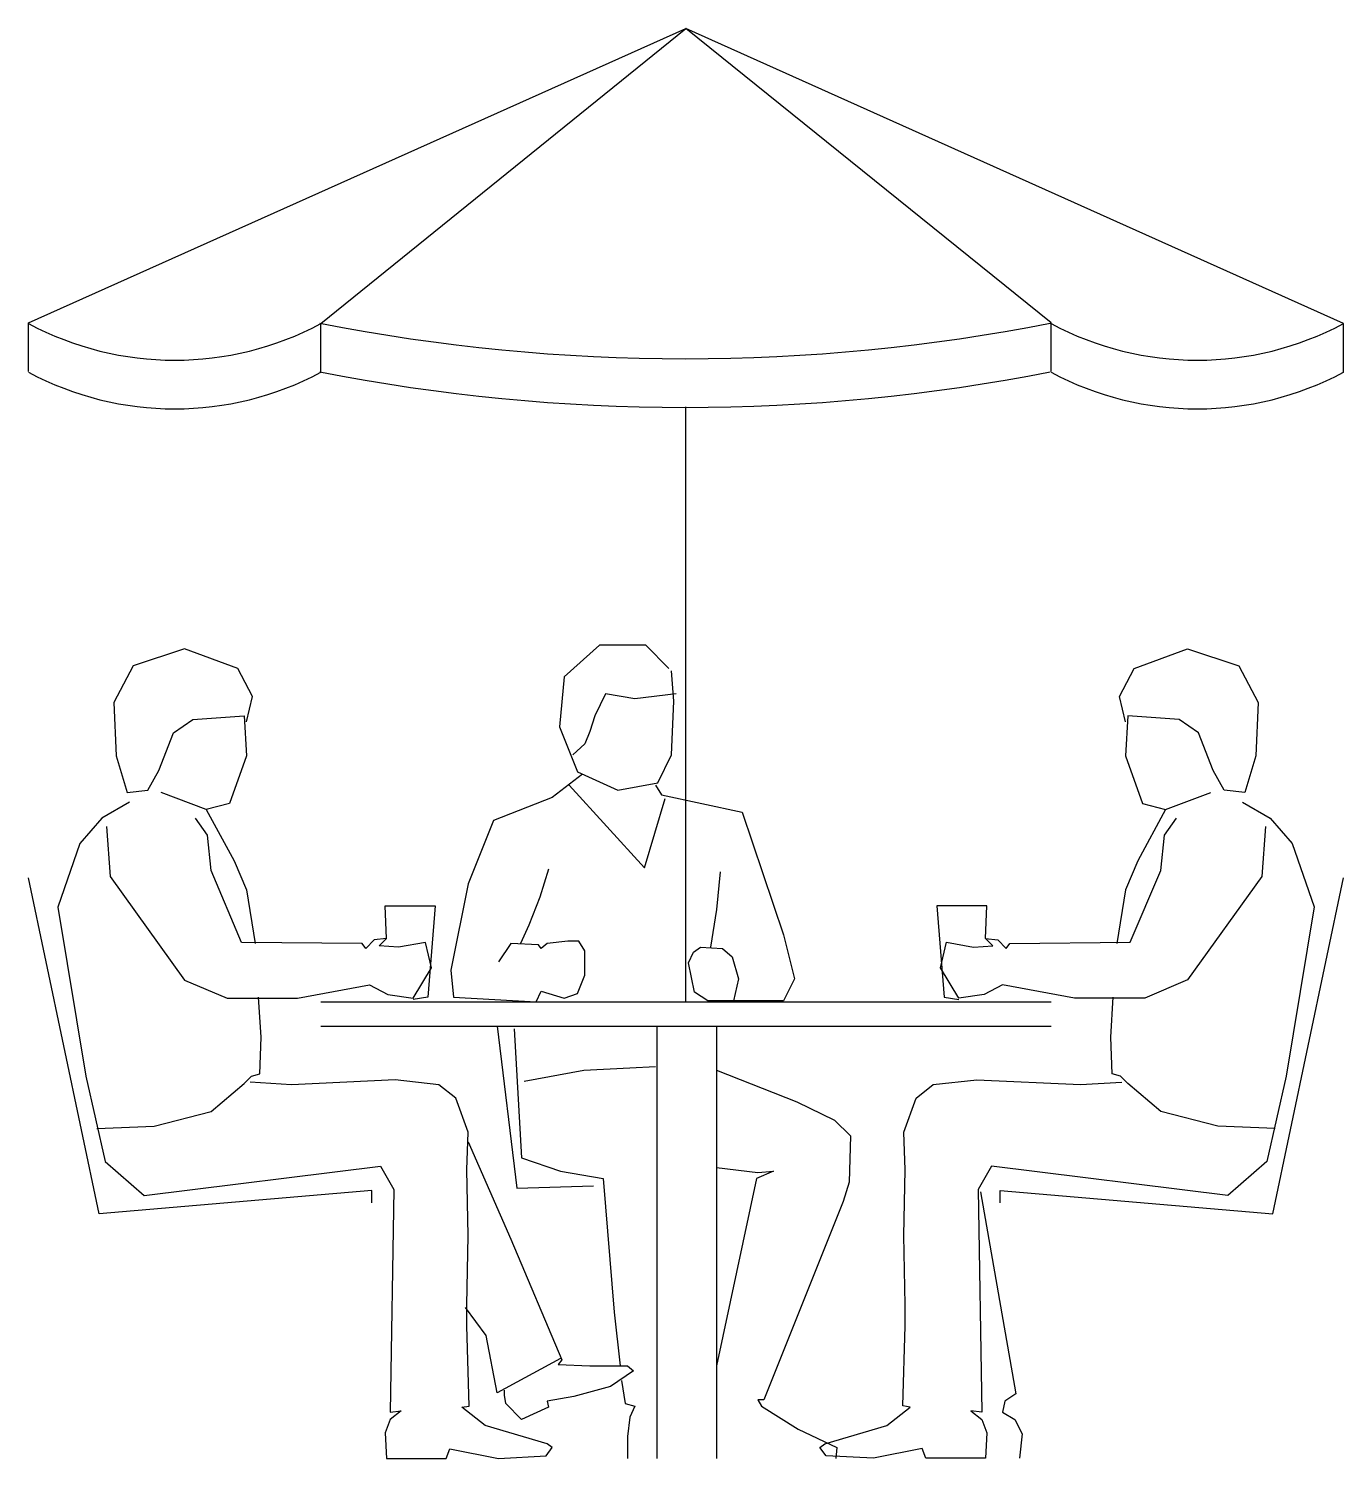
# Model space of a CAD drawing. Extents: x 71587 to 73466, y 18174 to 20218.
import ezdxf

# ---------------------------------------------------------------- set-up
doc = ezdxf.new("R2010")
doc.units = 0
doc.header["$LTSCALE"] = 1270
doc.header["$MEASUREMENT"] = 0
doc.layers.get('0').update_dxf_attribs({"linetype": 'CONTINUOUS'})

msp = doc.modelspace()

# ---------------------------------------------------------------- linework, layer by layer
at = {"linetype": 'CONTINUOUS'}
for p, q in [((71586.7, 19797.2), (72526.3, 20217.6)), ((72004.3, 19795.8), (72526.3, 20217.6)), ((73465.9, 19795.8), (72526.3, 20217.6)), ((73048.3, 19797.2), (72526.3, 20217.6)), ((71586.7, 19727.6), (71586.7, 19797.2)), ((72004.3, 19726.2), (72004.3, 19795.8)), ((73048.3, 19727.6), (73048.3, 19797.2)), ((73465.9, 19726.2), (73465.9, 19795.8)), ((72526.3, 18826.2), (72526.3, 19677.1)), ((72402.7, 19336.1), (72352.3, 19290.9)), ((72468.8, 19336.1), (72402.7, 19336.1)), ((72501.9, 19303), (72468.8, 19336.1)), ((71809.4, 19330.9), (71736.3, 19306.5)), ((71885.9, 19303), (71809.4, 19330.9)), ((73166.7, 19303), (73243.2, 19330.9)), ((73243.2, 19330.9), (73316.3, 19306.5)), ((71736.3, 19306.5), (71708.5, 19254.3)), ((71906.8, 19263), (71885.9, 19303)), ((72508.9, 19256.1), (72505.4, 19299.6)), ((73145.8, 19263), (73166.7, 19303)), ((73316.3, 19306.5), (73344.1, 19254.3)), ((72352.3, 19290.9), (72345.3, 19219.5)), ((71708.5, 19254.3), (71711.9, 19177.8)), ((71898.1, 19226.5), (71906.8, 19263)), ((72411.4, 19266.5), (72395.8, 19235.2)), ((72453.2, 19259.5), (72411.4, 19266.5)), ((72512.3, 19266.5), (72453.2, 19259.5)), ((72505.4, 19179.5), (72508.9, 19256.1)), ((73154.5, 19226.5), (73145.8, 19263)), ((73344.1, 19254.3), (73340.7, 19177.8)), ((71821.6, 19230), (71894.6, 19235.2)), ((71894.6, 19235.2), (71898.1, 19177.8)), ((72395.8, 19235.2), (72388.8, 19212.6)), ((73158, 19235.2), (73154.5, 19177.8)), ((73231, 19230), (73158, 19235.2)), ((71793.7, 19210.8), (71821.6, 19230)), ((72345.3, 19219.5), (72371.4, 19155.1)), ((73258.9, 19210.8), (73231, 19230)), ((71772.8, 19156.9), (71793.7, 19210.8)), ((72381.8, 19195.2), (72364.4, 19179.5)), ((72388.8, 19212.6), (72381.8, 19195.2)), ((73279.8, 19156.9), (73258.9, 19210.8)), ((71711.9, 19177.8), (71727.6, 19125.6)), ((71898.1, 19177.8), (71873.8, 19109.9)), ((72486.2, 19139.5), (72505.4, 19179.5)), ((73154.5, 19177.8), (73178.8, 19109.9)), ((73340.7, 19177.8), (73325, 19125.6)), ((71757.2, 19129), (71772.8, 19156.9)), ((72378.4, 19151.7), (72334.9, 19118.6)), ((72371.4, 19155.1), (72428.8, 19129)), ((73295.4, 19129), (73279.8, 19156.9)), ((72359.2, 19136), (72467.1, 19017.7)), ((72428.8, 19129), (72486.2, 19139.5)), ((72482.8, 19136), (72491.5, 19122.1)), ((71731.1, 19111.6), (71691.1, 19089)), ((71727.6, 19125.6), (71757.2, 19129)), ((71840.7, 19101.2), (71776.3, 19125.6)), ((72334.9, 19118.6), (72251.3, 19085.5)), ((72467.1, 19017.7), (72496.7, 19116.9)), ((72491.5, 19122.1), (72606.4, 19097.7)), ((73211.9, 19101.2), (73276.3, 19125.6)), ((73325, 19125.6), (73295.4, 19129)), ((73321.5, 19111.6), (73361.5, 19089)), ((71873.8, 19109.9), (71840.7, 19101.2)), ((71840.7, 19101.2), (71880.7, 19028.1)), ((72606.4, 19097.7), (72665.5, 18921.9)), ((73211.9, 19101.2), (73171.9, 19028.1)), ((73178.8, 19109.9), (73211.9, 19101.2)), ((71691.1, 19089), (71659.7, 19052.5)), ((71698, 19076.8), (71703.2, 19005.4)), ((71842.4, 19064.7), (71825, 19089)), ((72251.3, 19085.5), (72214.8, 18995)), ((73210.2, 19064.7), (73227.6, 19089)), ((73354.6, 19076.8), (73349.4, 19005.5)), ((73361.5, 19089), (73392.9, 19052.5)), ((71659.7, 19052.5), (71628.4, 18961.9)), ((71847.7, 19014.1), (71842.4, 19064.7)), ((73204.9, 19014.2), (73210.2, 19064.7)), ((73392.9, 19052.5), (73424.2, 18962)), ((71891.2, 18911.4), (71847.7, 19014.1)), ((71880.7, 19028.1), (71898.1, 18986.3)), ((72329.6, 19015.9), (72317.5, 18975.8)), ((72575.1, 19012.4), (72569.8, 18958.4)), ((73171.9, 19028.1), (73154.5, 18986.4)), ((73161.4, 18911.5), (73204.9, 19014.2)), ((71687.6, 18523.4), (71586.7, 19003.7)), ((71703.2, 19005.4), (71809.4, 18857.5)), ((72214.8, 18995), (72190.4, 18871.4)), ((73349.4, 19005.5), (73243.2, 18857.6)), ((73365, 18523.5), (73465.9, 19003.7)), ((71898.1, 18986.3), (71910.3, 18909.7)), ((72317.5, 18975.8), (72301.8, 18935.8)), ((73154.5, 18986.4), (73142.3, 18909.8)), ((71628.4, 18961.9), (71668.4, 18720)), ((72096.5, 18963.6), (72167.8, 18963.6)), ((72098.2, 18916.7), (72096.5, 18963.6)), ((72167.8, 18963.6), (72157.4, 18833.1)), ((72569.8, 18958.4), (72561.1, 18904.5)), ((72884.8, 18963.7), (72895.2, 18833.2)), ((72956.1, 18963.7), (72884.8, 18963.7)), ((72954.4, 18916.8), (72956.1, 18963.7)), ((73424.2, 18962), (73384.2, 18720.1)), ((72301.8, 18935.8), (72289.6, 18909.7)), ((72063.4, 18909.7), (71891.2, 18911.4)), ((72068.6, 18902.7), (72063.4, 18909.7)), ((72080.8, 18914.9), (72068.6, 18902.7)), ((72098.2, 18916.7), (72080.8, 18914.9)), ((72087.8, 18906.2), (72098.2, 18916.7)), ((72115.6, 18904.5), (72087.8, 18906.2)), ((72153.9, 18911.4), (72115.6, 18904.5)), ((72162.6, 18874.9), (72153.9, 18911.4)), ((72275.7, 18909.7), (72258.3, 18883.6)), ((72315.7, 18908), (72275.7, 18909.7)), ((72319.2, 18902.7), (72315.7, 18908)), ((72327.9, 18909.7), (72319.2, 18902.7)), ((72357.5, 18913.2), (72327.9, 18909.7)), ((72373.1, 18913.2), (72357.5, 18913.2)), ((72381.8, 18899.3), (72373.1, 18913.2)), ((72665.5, 18921.9), (72681.2, 18859.2)), ((72890, 18875), (72898.7, 18911.5)), ((72898.7, 18911.5), (72937, 18904.6)), ((72937, 18904.6), (72964.8, 18906.3)), ((72954.4, 18916.8), (72971.8, 18915)), ((72964.8, 18906.3), (72954.4, 18916.8)), ((72971.8, 18915), (72984, 18902.8)), ((72984, 18902.8), (72989.2, 18909.8)), ((72989.2, 18909.8), (73161.4, 18911.5)), ((72381.8, 18864.5), (72381.8, 18899.3)), ((72529.8, 18881.9), (72536.8, 18897.5)), ((72536.8, 18897.5), (72547.2, 18904.5)), ((72547.2, 18904.5), (72578.5, 18902.7)), ((72578.5, 18902.7), (72592.5, 18890.6)), ((72592.5, 18890.6), (72601.2, 18859.2)), ((72136.5, 18831.4), (72162.6, 18874.9)), ((72190.4, 18871.4), (72193.9, 18833.1)), ((72538.5, 18840.1), (72529.8, 18881.9)), ((72916.1, 18831.5), (72890, 18875)), ((71809.4, 18857.5), (71870.3, 18831.4)), ((71971.2, 18831.4), (72073.9, 18850.5)), ((72073.9, 18850.5), (72100, 18836.6)), ((72371.4, 18838.4), (72381.8, 18864.5)), ((72601.2, 18859.2), (72594.2, 18827.9)), ((72681.2, 18859.2), (72665.5, 18827.9)), ((72978.7, 18850.6), (72952.6, 18836.7)), ((73081.4, 18831.5), (72978.7, 18850.6)), ((73243.2, 18857.6), (73182.3, 18831.5)), ((71870.3, 18831.4), (71971.2, 18831.4)), ((71919, 18775.7), (71915.5, 18833.1)), ((72004.3, 18826.2), (73048.3, 18826.2)), ((72100, 18836.6), (72136.5, 18831.4)), ((72157.4, 18833.1), (72136.5, 18829.7)), ((72193.9, 18833.1), (72312.2, 18826.2)), ((72312.2, 18826.2), (72319.2, 18841.8)), ((72319.2, 18841.8), (72352.3, 18831.4)), ((72352.3, 18831.4), (72371.4, 18838.4)), ((72557.7, 18827.9), (72538.5, 18840.1)), ((72665.5, 18827.9), (72557.7, 18827.9)), ((72895.2, 18833.2), (72916.1, 18829.8)), ((72952.6, 18836.7), (72916.1, 18831.5)), ((73182.3, 18831.5), (73081.4, 18831.5)), ((73133.6, 18775.8), (73137.1, 18833.2)), ((72004.3, 18791.4), (73048.3, 18791.4)), ((72256.6, 18791.4), (72284.4, 18560)), ((72280.9, 18787.9), (72291.4, 18603.5)), ((72484.5, 18791.4), (72484.5, 18173.7)), ((72569.8, 18791.4), (72569.8, 18173.7)), ((71917.3, 18723.5), (71919, 18775.7)), ((73135.3, 18723.6), (73133.6, 18775.8)), ((71905.1, 18720), (71917.3, 18723.5)), ((72294.8, 18713.1), (72380.1, 18728.7)), ((72380.1, 18728.7), (72446.2, 18732.2)), ((72446.2, 18732.2), (72482.8, 18734)), ((72569.8, 18728.7), (72684.7, 18683.5)), ((73147.5, 18720.1), (73135.3, 18723.6)), ((71668.4, 18720), (71696.3, 18598.2)), ((71847.7, 18669.6), (71894.6, 18709.6)), ((71894.6, 18709.6), (71905.1, 18720)), ((71962.5, 18707.9), (71903.3, 18711.3)), ((72110.4, 18714.8), (71962.5, 18707.9)), ((72173, 18707.9), (72110.4, 18714.8)), ((72197.4, 18688.7), (72173, 18707.9)), ((72855.2, 18688.8), (72879.6, 18708)), ((72879.6, 18708), (72942.2, 18714.9)), ((72942.2, 18714.9), (73090.1, 18708)), ((73090.1, 18708), (73149.3, 18711.4)), ((73158, 18709.7), (73147.5, 18720.1)), ((73204.9, 18669.7), (73158, 18709.7)), ((73384.2, 18720.1), (73356.3, 18598.3)), ((72214.8, 18640), (72197.4, 18688.7)), ((72684.7, 18683.5), (72738.6, 18657.4)), ((72837.8, 18640.1), (72855.2, 18688.8)), ((71765.9, 18648.7), (71847.7, 18669.6)), ((73286.7, 18648.8), (73204.9, 18669.7)), ((71684.1, 18645.2), (71765.9, 18648.7)), ((72738.6, 18657.4), (72761.2, 18634.8)), ((73368.5, 18645.3), (73286.7, 18648.8)), ((72213.1, 18586.1), (72214.8, 18640)), ((72214.8, 18626.1), (72275.7, 18486.9)), ((72761.2, 18634.8), (72759.5, 18568.7)), ((72839.5, 18586.2), (72837.8, 18640.1)), ((72291.4, 18603.5), (72347, 18584.3)), ((71696.3, 18598.2), (71752, 18549.5)), ((71752, 18549.5), (72089.5, 18591.3)), ((72089.5, 18591.3), (72108.7, 18558.2)), ((72214.8, 18492.1), (72213.1, 18586.1)), ((72347, 18584.3), (72407.9, 18573.9)), ((72569.8, 18589.5), (72629, 18582.6)), ((72651.6, 18584.3), (72627.3, 18573.9)), ((72629, 18582.6), (72651.6, 18584.3)), ((72837.8, 18492.2), (72839.5, 18586.2)), ((72963.1, 18591.4), (72943.9, 18558.3)), ((73300.6, 18549.6), (72963.1, 18591.4)), ((73356.3, 18598.3), (73300.6, 18549.6)), ((72284.4, 18560), (72394, 18563.4)), ((72407.9, 18573.9), (72423.6, 18382.5)), ((72627.3, 18573.9), (72569.8, 18305.9)), ((72759.5, 18568.7), (72750.8, 18540.8)), ((72077.3, 18556.5), (71687.6, 18523.4)), ((72077.3, 18539.1), (72077.3, 18556.5)), ((72108.7, 18558.2), (72103.4, 18239.8)), ((72750.8, 18540.8), (72637.7, 18257.2)), ((72943.9, 18558.3), (72949.2, 18239.9)), ((72947.4, 18554.8), (72997.9, 18266)), ((72975.3, 18556.5), (73365, 18523.5)), ((72975.3, 18539.1), (72975.3, 18556.5)), ((72213.1, 18392.9), (72214.8, 18492.1)), ((72275.7, 18486.9), (72348.8, 18314.6)), ((72839.5, 18393), (72837.8, 18492.2)), ((72240.9, 18349.4), (72211.3, 18389.4)), ((72213.1, 18363.3), (72213.1, 18392.9)), ((72423.6, 18382.5), (72432.3, 18305.9)), ((72839.5, 18363.4), (72839.5, 18393)), ((72216.5, 18248.5), (72213.1, 18363.3)), ((72836.1, 18248.6), (72839.5, 18363.4)), ((72256.6, 18267.6), (72240.9, 18349.4)), ((72347, 18316.4), (72256.6, 18267.6)), ((72348.8, 18314.6), (72343.6, 18307.7)), ((72343.6, 18307.7), (72388.8, 18305.9)), ((72388.8, 18305.9), (72442.7, 18305.9)), ((72451.4, 18299), (72418.4, 18276.3)), ((72442.7, 18305.9), (72451.4, 18299)), ((72418.4, 18276.3), (72366.2, 18262.4)), ((72434, 18285), (72439.3, 18252)), ((72267, 18264.2), (72267, 18271.1)), ((72268.7, 18252), (72267, 18264.2)), ((72291.4, 18229.4), (72268.7, 18252)), ((72366.2, 18262.4), (72327.9, 18255.5)), ((72327.9, 18255.5), (72329.6, 18246.8)), ((72439.3, 18252), (72453.2, 18248.5)), ((72629, 18257.2), (72634.2, 18248.5)), ((72637.7, 18257.2), (72629, 18257.2)), ((72982.2, 18255.6), (72978.7, 18239.9)), ((72997.9, 18266), (72982.2, 18255.6)), ((72119.1, 18241.5), (72103.4, 18229.4)), ((72103.4, 18239.8), (72119.1, 18241.5)), ((72206.1, 18246.8), (72216.5, 18248.5)), ((72239.2, 18220.7), (72206.1, 18246.8)), ((72329.6, 18246.8), (72291.4, 18229.4)), ((72446.2, 18232.8), (72442.7, 18205)), ((72453.2, 18248.5), (72446.2, 18232.8)), ((72634.2, 18248.5), (72686.4, 18215.4)), ((72813.4, 18220.8), (72846.5, 18246.9)), ((72846.5, 18246.9), (72836.1, 18248.6)), ((72933.5, 18241.6), (72949.2, 18229.5)), ((72949.2, 18239.9), (72933.5, 18241.6)), ((72978.7, 18239.9), (72996.1, 18229.5)), ((72103.4, 18229.4), (72096.5, 18210.2)), ((72327.9, 18194.6), (72239.2, 18220.7)), ((72686.4, 18215.4), (72742.1, 18189.3)), ((72724.8, 18194.7), (72813.4, 18220.8)), ((72949.2, 18229.5), (72956.1, 18210.3)), ((72996.1, 18229.5), (73006.6, 18208.6)), ((72096.5, 18210.2), (72098.2, 18173.7)), ((72334.9, 18189.3), (72327.9, 18194.6)), ((72442.7, 18205), (72442.7, 18173.7)), ((72717.8, 18189.4), (72724.8, 18194.7)), ((72956.1, 18210.3), (72954.4, 18173.8)), ((73006.6, 18208.6), (73003.1, 18173.8)), ((72098.2, 18173.7), (72183.5, 18173.7)), ((72183.5, 18173.7), (72188.7, 18187.6)), ((72188.7, 18187.6), (72258.3, 18173.7)), ((72258.3, 18173.7), (72326.2, 18177.2)), ((72326.2, 18177.2), (72334.9, 18189.3)), ((72726.5, 18177.3), (72717.8, 18189.4)), ((72794.4, 18173.8), (72726.5, 18177.3)), ((72742.1, 18189.3), (72740.4, 18173.7)), ((72863.9, 18187.7), (72794.4, 18173.8)), ((72869.1, 18173.8), (72863.9, 18187.7)), ((72954.4, 18173.8), (72869.1, 18173.8))]:
    msp.add_line(p, q, dxfattribs=at)
for centre, radius, start, end in [((71795.5, 20187), 443.4, 241.911, 298.0989), ((72525, 22451.7), 2706, 258.8776, 281.1228), ((73257.1, 20187), 443.4, 241.901, 298.089), ((71795.5, 20117.4), 443.4, 241.911, 298.0989), ((72525, 22382.1), 2706, 258.8776, 281.1231), ((73257.1, 20117.4), 443.4, 241.901, 298.089)]:
    msp.add_arc(centre, radius, start, end, dxfattribs=at)

doc.saveas('drawing.dxf')
